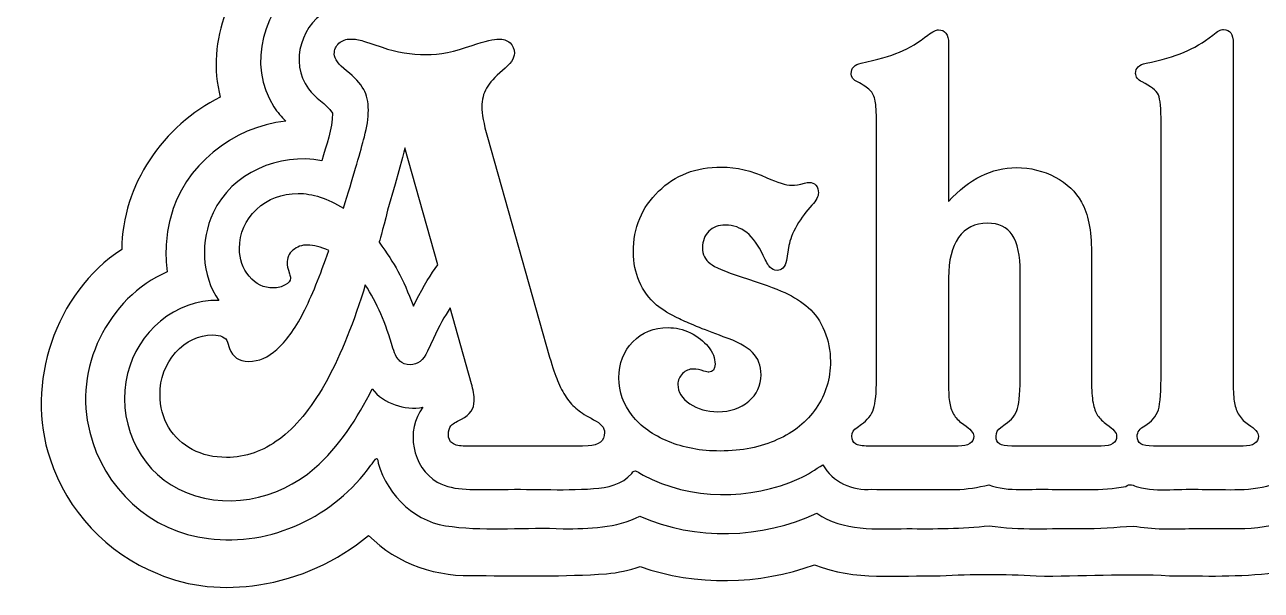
# Model space of a CAD drawing. Header units: millimetres. Extents: x -9 to 678, y 0 to 417.
# Drawn here: x 305.8 to 423.3, y 246.4 to 300.1 of the extents above; entities that cross this region are included whole.
import ezdxf

# ---------------------------------------------------------------- set-up
doc = ezdxf.new("R2010")
doc.units = ezdxf.units.MM
doc.layers.add('Ebene_1', color=7, linetype='CONTINUOUS')

msp = doc.modelspace()

# ---------------------------------------------------------------- linework, layer by layer
at = {"layer": 'Ebene_1', "color": 7}
for points in [[(337.954014, 298.52017), (339.732104, 297.93719)], [(393.54134, 298.31613), (393.54134, 283.30436)], [(420.59168, 298.31613), (420.59168, 266.07726)], [(386.691314, 266.4562), (386.691314, 267.30152), (386.691314, 290.85397)], [(413.74165, 267.09748), (413.74165, 290.73738)], [(349.730244, 289.39652), (355.647504, 268.52578)], [(345.008144, 277.27051), (341.889194, 288.3763)], [(341.655994, 287.47268), (340.956424, 284.93671), (340.256844, 282.45904)], [(336.059324, 282.66308), (336.234224, 283.18777)], [(378.383824, 279.107), (378.150634, 277.67869)], [(407.12481, 278.49477), (407.12481, 277.82434), (407.12481, 266.86429), (407.12481, 266.22301)], [(400.36222, 267.03918), (400.36222, 276.57093)], [(338.128964, 275.37582), (337.954064, 274.79283)], [(393.54134, 276.04624), (393.54134, 266.66024), (393.54134, 266.01896)], [(342.705364, 273.36453), (342.938554, 273.83091)], [(348.214484, 265.98986), (346.203204, 273.18969)], [(344.600004, 270.27478), (344.046174, 269.07967)], [(366.899094, 271.32419), (366.899094, 271.32409)], [(325.041024, 269.95409), (325.245074, 269.34196)], [(384.854924, 261.85065), (385.263004, 262.14214)], [(398.52583, 261.85065), (398.93392, 262.14214)], [(359.291134, 260.1017), (358.766454, 260.0726), (347.631504, 260.0726)], [(394.44496, 260.07255), (385.962584, 260.07255)], [(408.05758, 260.07255), (399.54605, 260.07255)], [(421.52445, 260.07255), (413.01292, 260.07255)]]:
    msp.add_lwpolyline(points, dxfattribs=at)
for points in [[(393.54134, 298.31613)], [(345.008144, 277.27051)], [(338.128914, 275.37587)], [(421.52445, 260.07255)]]:
    msp.add_lwpolyline(points, close=True, dxfattribs=at)
for points in [[(329.803984, 307.53392), (325.248603, 304.50753), (322.986938, 298.47526), (324.355253, 293.1912)], [(332.321839, 304.37978), (328.432853, 301.93082), (326.86446, 296.19335), (329.455348, 292.27819)], [(334.905934, 301.57915), (332.092044, 300.41953), (330.846724, 296.4671), (332.741724, 294.007)], [(391.58835, 299.10315), (392.035303, 299.433503), (392.36566, 299.59868), (392.57942, 299.59868)], [(392.57942, 299.59868), (393.2207, 299.59868), (393.54134, 299.171163), (393.54134, 298.31613)], [(418.66784, 299.10315), (419.075927, 299.452937), (419.406283, 299.62783), (419.65891, 299.62783)], [(419.65891, 299.62783), (420.280757, 299.62783), (420.59168, 299.190597), (420.59168, 298.31613)], [(335.622094, 298.31613), (335.933014, 298.588183), (336.302234, 298.72421), (336.729754, 298.72421)], [(336.729754, 298.72421), (337.137841, 298.72421), (337.545927, 298.656197), (337.954014, 298.52017)], [(348.272784, 298.11208), (349.535911, 298.520167), (350.381234, 298.72421), (350.808754, 298.72421)], [(350.808754, 298.72421), (351.236274, 298.72421), (351.595781, 298.607613), (351.887274, 298.37442)], [(388.877494, 297.47081), (389.829694, 297.87889), (390.733313, 298.423003), (391.58835, 299.10315)], [(415.92783, 297.47081), (416.821737, 297.840023), (417.735073, 298.384137), (418.66784, 299.10315)], [(335.184854, 297.29592), (335.184854, 297.723433), (335.330601, 298.063503), (335.622094, 298.31613)], [(336.350814, 295.69272), (335.573507, 296.295133), (335.184854, 296.829533), (335.184854, 297.29592)], [(339.732104, 297.93719), (341.111831, 297.47081), (342.501271, 297.23762), (343.900424, 297.23762)], [(343.900424, 297.23762), (345.163551, 297.23762), (346.621004, 297.529107), (348.272784, 298.11208)], [(352.295354, 297.38337), (352.295354, 296.89755), (351.916417, 296.343717), (351.158544, 295.72187)], [(351.887274, 298.37442), (352.159327, 298.102367), (352.295354, 297.772017), (352.295354, 297.38337)], [(385.233854, 296.42145), (386.769041, 296.751803), (387.983587, 297.10159), (388.877494, 297.47081)], [(412.31335, 296.42145), (413.75137, 296.712937), (414.956197, 297.062723), (415.92783, 297.47081)], [(384.301084, 295.43038), (384.301084, 295.974493), (384.612007, 296.30485), (385.233854, 296.42145)], [(411.32228, 295.45953), (411.32228, 295.98421), (411.652637, 296.30485), (412.31335, 296.42145)], [(337.983164, 293.94377), (337.652811, 294.526757), (337.108694, 295.10974), (336.350814, 295.69272)], [(351.158544, 295.72187), (350.439537, 295.119457), (349.934287, 294.565623), (349.642794, 294.06037)], [(384.884064, 294.64335), (384.495411, 294.818243), (384.301084, 295.080587), (384.301084, 295.43038)], [(411.93441, 294.64335), (411.526323, 294.85711), (411.32228, 295.12917), (411.32228, 295.45953)], [(332.741724, 294.007), (333.344604, 293.09098), (334.418904, 292.61473), (335.003594, 291.6888)], [(338.420404, 291.96164), (338.420404, 292.738947), (338.274657, 293.399657), (337.983164, 293.94377)], [(349.642794, 294.06037), (349.351301, 293.53569), (349.205554, 292.942993), (349.205554, 292.28228)], [(386.079184, 293.85633), (385.807124, 294.128383), (385.408751, 294.390723), (384.884064, 294.64335)], [(386.574714, 292.83611), (386.496981, 293.283063), (386.331804, 293.623137), (386.079184, 293.85633)], [(413.47931, 293.41909), (413.26555, 293.84661), (412.750583, 294.254697), (411.93441, 294.64335)], [(324.355253, 293.1912), (318.945192, 290.54779), (315.015214, 284.82468), (314.986112, 278.74003)], [(386.691314, 290.85397), (386.691314, 291.786743), (386.652447, 292.447457), (386.574714, 292.83611)], [(413.74165, 290.73738), (413.74165, 292.1171), (413.654203, 293.011003), (413.47931, 293.41909)], [(329.455348, 292.27819), (329.759777, 291.77251), (330.173562, 291.34512), (330.585511, 290.92685)], [(335.003594, 291.6888), (335.021694, 290.12288), (334.424504, 288.64597), (333.989704, 287.16918)], [(338.041464, 289.42567), (338.294091, 290.37787), (338.420404, 291.223193), (338.420404, 291.96164)], [(349.205554, 292.28228), (349.205554, 291.641), (349.380451, 290.67908), (349.730244, 289.39652)], [(330.585511, 290.92685), (325.554636, 290.38222), (320.850115, 286.70078), (319.622356, 281.70984)], [(336.234224, 283.18777), (337.089257, 285.986077), (337.691671, 288.065377), (338.041464, 289.42567)], [(333.989704, 287.16918), (329.990634, 287.94156), (325.404444, 286.02674), (323.683354, 282.21702)], [(341.889194, 288.3763), (341.830861, 288.143107), (341.753127, 287.8419), (341.655994, 287.47268)], [(365.995474, 284.26633), (367.550087, 285.801517), (369.541941, 286.56911), (371.971034, 286.56911)], [(371.971034, 286.56911), (373.389621, 286.56911), (374.827641, 286.229037), (376.285094, 285.54889)], [(376.285094, 285.54889), (377.315027, 285.082503), (378.102054, 284.84931), (378.646174, 284.84931)], [(393.54134, 283.30436), (395.504047, 285.44196), (397.65136, 286.51076), (399.98328, 286.51076)], [(399.98328, 286.51076), (401.32414, 286.51076), (402.55812, 286.209553), (403.68522, 285.60714)], [(403.68522, 285.60714), (404.812313, 285.004727), (405.638203, 284.217703), (406.16289, 283.24607)], [(378.646174, 284.84931), (378.976527, 284.84931), (379.384614, 284.90761), (379.870434, 285.02421)], [(379.870434, 285.02421), (380.045327, 285.082543), (380.191071, 285.11171), (380.307664, 285.11171)], [(380.307664, 285.11171), (380.560291, 285.11171), (380.774051, 285.02426), (380.948944, 284.84936)], [(380.948944, 284.84936), (381.104404, 284.6356), (381.182134, 284.392693), (381.182134, 284.12064)], [(327.810134, 282.54649), (328.878934, 283.55699), (330.190644, 284.06224), (331.745264, 284.06224)], [(331.745264, 284.06224), (333.105551, 284.06224), (334.543571, 283.595853), (336.059324, 282.66308)], [(363.605244, 278.49482), (363.605244, 280.807313), (364.401987, 282.73115), (365.995474, 284.26633)], [(381.182134, 284.12064), (381.182134, 283.79028), (380.978091, 283.401623), (380.570004, 282.95467)], [(406.16289, 283.24607), (406.80417, 282.138403), (407.12481, 280.554637), (407.12481, 278.49477)], [(323.683354, 282.21702), (322.431614, 279.60388), (322.545904, 276.29979), (324.214594, 273.89195)], [(326.177794, 278.84456), (326.177794, 280.28258), (326.721907, 281.516557), (327.810134, 282.54649)], [(340.256844, 282.45904), (339.732157, 280.457473), (339.460097, 279.446973), (339.440664, 279.42754)], [(380.570004, 282.95467), (380.045324, 282.391123), (379.569224, 281.749847), (379.141704, 281.03084)], [(319.622356, 281.70984), (319.180647, 280.05208), (319.080216, 278.3046), (319.322116, 276.60628)], [(372.349974, 281.05998), (371.689261, 281.05998), (371.164577, 280.865653), (370.775924, 280.477)], [(375.935304, 278.17423), (375.041397, 280.098063), (373.846287, 281.05998), (372.349974, 281.05998)], [(379.141704, 281.03084), (378.714184, 280.27296), (378.461557, 279.63168), (378.383824, 279.107)], [(397.24327, 281.23478), (396.057877, 281.23478), (395.14454, 280.77811), (394.50326, 279.86477)], [(399.60435, 280.12711), (399.099097, 280.865557), (398.31207, 281.23478), (397.24327, 281.23478)], [(370.775924, 280.477), (370.367837, 280.068913), (370.163794, 279.54423), (370.163794, 278.90295)], [(394.50326, 279.86477), (393.86198, 278.97087), (393.54134, 277.698027), (393.54134, 276.04624)], [(400.36222, 276.57093), (400.36222, 278.16441), (400.109597, 279.349803), (399.60435, 280.12711)], [(314.986112, 278.74003), (308.661497, 274.59566), (305.775475, 266.00087), (308.180637, 258.85162)], [(327.110564, 276.19199), (326.488717, 276.93043), (326.177794, 277.81462), (326.177794, 278.84456)], [(331.249774, 278.66966), (330.880554, 278.35874), (330.695944, 277.940937), (330.695944, 277.41625)], [(332.648934, 279.1652), (332.104821, 279.1652), (331.638434, 279.00002), (331.249774, 278.66966)], [(332.240844, 272.72325), (333.037584, 274.297297), (333.844044, 276.269717), (334.660224, 278.64051)], [(334.660224, 278.64051), (333.902344, 278.990303), (333.231914, 279.1652), (332.648934, 279.1652)], [(339.440664, 279.42754), (340.198544, 278.397607), (340.791244, 277.484267), (341.218764, 276.68752)], [(364.159084, 275.72565), (363.789857, 276.54183), (363.605244, 277.464887), (363.605244, 278.49482)], [(370.163794, 278.90295), (370.163794, 278.26167), (370.406701, 277.766137), (370.892514, 277.41635)], [(330.695944, 277.41625), (330.695944, 277.280223), (330.773674, 276.949867), (330.929134, 276.42518)], [(342.938554, 273.83091), (343.696434, 275.307797), (344.386297, 276.45433), (345.008144, 277.27051)], [(370.892514, 277.41635), (371.320034, 277.066563), (372.301387, 276.639043), (373.836574, 276.13379)], [(376.576584, 277.06656), (376.401691, 277.241453), (376.187931, 277.610677), (375.935304, 278.17423)], [(378.150634, 277.67869), (377.995174, 277.056843), (377.693967, 276.74592), (377.247014, 276.74592)], [(319.322116, 276.60628), (313.653682, 274.17537), (310.346, 267.3502), (311.962359, 261.39377)], [(329.384184, 275.08432), (328.490284, 275.08432), (327.732411, 275.453543), (327.110564, 276.19199)], [(330.929134, 276.42518), (330.987401, 276.250287), (331.016534, 276.11426), (331.016534, 276.0171)], [(341.218764, 276.68752), (341.724011, 275.754753), (342.219544, 274.64709), (342.705364, 273.36453)], [(373.836574, 276.13379), (375.740981, 275.531377), (377.120704, 275.035843), (377.975744, 274.64719)], [(377.247014, 276.74592), (376.974954, 276.74592), (376.751477, 276.8528), (376.576584, 277.06656)], [(330.521004, 275.37582), (330.210077, 275.181487), (329.831137, 275.08432), (329.384184, 275.08432)], [(331.016534, 276.0171), (331.016534, 275.764473), (330.851357, 275.550713), (330.521004, 275.37582)], [(340.752324, 269.37116), (340.091611, 271.703087), (339.217141, 273.704657), (338.128914, 275.37587)], [(365.791424, 273.45203), (365.091851, 274.073877), (364.547737, 274.83175), (364.159084, 275.72565)], [(324.214594, 273.89195), (320.138494, 274.07049), (316.445044, 270.83854), (315.546384, 266.95284)], [(337.954064, 274.79283), (336.826964, 271.236643), (335.602704, 268.29259), (334.281284, 265.96067)], [(377.975744, 274.64719), (378.869644, 274.239103), (379.617804, 273.763), (380.220224, 273.21888)], [(329.734024, 269.25451), (330.589064, 269.992957), (331.424671, 271.149203), (332.240844, 272.72325)], [(346.203204, 273.18969), (345.678517, 272.43181), (345.144117, 271.460173), (344.600004, 270.27478)], [(367.977604, 272.14032), (367.083704, 272.587273), (366.354977, 273.02451), (365.791424, 273.45203)], [(380.220224, 273.21888), (380.861497, 272.674767), (381.376464, 271.92661), (381.765124, 270.97441)], [(372.145924, 270.44967), (370.144357, 271.20755), (368.754917, 271.7711), (367.977604, 272.14032)], [(320.114834, 268.96302), (321.105901, 270.070687), (322.281581, 270.62452), (323.641874, 270.62452)], [(323.641874, 270.62452), (324.419181, 270.62452), (324.885564, 270.401043), (325.041024, 269.95409)], [(363.546954, 269.98334), (364.421421, 270.87724), (365.538801, 271.32419), (366.899094, 271.32419)], [(366.899094, 271.32409), (367.598674, 271.32409), (368.307967, 271.158913), (369.026974, 270.82856)], [(369.026974, 270.82856), (369.726554, 270.45934), (370.290104, 270.022103), (370.717624, 269.51685)], [(374.915084, 268.96307), (374.351537, 269.526617), (373.428484, 270.02215), (372.145924, 270.44967)], [(381.765124, 270.97441), (382.134344, 270.099937), (382.318954, 269.147733), (382.318954, 268.1178)], [(325.245074, 269.34196), (325.517127, 268.525787), (326.119541, 268.1177), (327.052314, 268.1177)], [(327.052314, 268.1177), (328.004514, 268.1177), (328.898417, 268.496637), (329.734024, 269.25451)], [(341.422754, 268.1469), (341.189561, 268.321793), (340.966084, 268.72988), (340.752324, 269.37116)], [(344.046174, 269.07967), (343.657521, 268.22463), (343.103687, 267.79711), (342.384674, 267.79711)], [(362.235244, 266.54375), (362.235244, 267.942903), (362.672481, 269.089433), (363.546954, 269.98334)], [(370.717624, 269.51685), (371.145144, 268.972737), (371.358904, 268.418907), (371.358904, 267.85536)], [(318.628234, 264.94045), (318.628234, 266.495063), (319.123767, 267.83592), (320.114834, 268.96302)], [(342.384674, 267.79711), (341.976587, 267.79711), (341.655947, 267.913707), (341.422754, 268.1469)], [(355.647504, 268.52578), (355.938991, 267.534713), (356.191614, 266.79627), (356.405374, 266.31045)], [(371.358904, 267.85536), (371.358904, 267.350107), (371.164577, 267.09748), (370.775924, 267.09748)], [(375.731264, 266.83519), (375.731264, 267.709663), (375.459204, 268.418957), (374.915084, 268.96307)], [(382.318954, 268.1178), (382.318954, 266.46602), (381.872001, 264.989133), (380.978094, 263.68714)], [(315.546384, 266.95284), (314.451244, 262.76969), (316.469544, 257.91422), (320.401904, 255.99537)], [(368.269104, 266.95178), (367.977611, 266.660293), (367.831864, 266.320223), (367.831864, 265.93157)], [(369.289314, 267.38902), (368.900661, 267.38902), (368.560591, 267.243273), (368.269104, 266.95178)], [(370.309534, 267.18498), (369.959747, 267.321007), (369.619674, 267.38902), (369.289314, 267.38902)], [(370.775924, 267.09748), (370.678757, 267.09748), (370.523294, 267.126647), (370.309534, 267.18498)], [(374.565304, 264.32837), (375.342611, 264.989083), (375.731264, 265.82469), (375.731264, 266.83519)], [(400.09988, 263.65789), (400.274773, 264.24087), (400.36222, 265.367967), (400.36222, 267.03918)], [(413.47931, 263.51214), (413.654203, 264.133987), (413.74165, 265.3291), (413.74165, 267.09748)], [(334.281284, 265.96067), (332.920991, 263.589877), (331.482971, 261.850647), (329.967224, 260.74298)], [(348.476834, 264.35752), (348.476834, 264.901633), (348.389384, 265.445747), (348.214484, 265.98986)], [(356.405374, 266.31045), (356.638567, 265.688603), (356.910627, 265.154207), (357.221554, 264.70726)], [(363.488654, 262.98756), (362.653047, 264.017493), (362.235244, 265.20289), (362.235244, 266.54375)], [(367.831864, 265.93157), (367.831864, 265.212557), (368.210801, 264.600423), (368.968674, 264.09517)], [(386.428974, 263.59959), (386.603867, 264.163137), (386.691314, 265.11534), (386.691314, 266.4562)], [(393.54134, 266.01896), (393.54134, 265.16392), (393.580207, 264.542073), (393.65794, 264.15342)], [(407.12481, 266.22301), (407.12481, 265.406837), (407.17339, 264.72669), (407.27055, 264.18257)], [(420.59168, 266.07726), (420.59168, 265.22222), (420.630547, 264.590657), (420.70828, 264.18257)], [(319.444404, 261.8798), (318.900291, 262.7737), (318.628234, 263.793917), (318.628234, 264.94045)], [(333.309124, 257.96217), (335.634644, 260.055), (337.408374, 262.70194), (338.777014, 265.50125)], [(338.777014, 265.50125), (339.918924, 264.11324), (341.847144, 263.42274), (343.599454, 263.76647)], [(347.281714, 262.63772), (348.078461, 263.045807), (348.476834, 263.619073), (348.476834, 264.35752)], [(357.221554, 264.70726), (357.532474, 264.240873), (357.891977, 263.852217), (358.300064, 263.54129)], [(343.599454, 263.76647), (341.925184, 261.57483), (342.579004, 258.048), (344.974044, 256.65528)], [(358.300064, 263.54129), (358.649857, 263.249803), (359.155111, 262.929163), (359.815824, 262.57937)], [(368.968674, 264.09517), (369.707121, 263.589923), (370.591311, 263.3373), (371.621244, 263.3373)], [(371.621244, 263.3373), (372.806637, 263.3373), (373.787991, 263.667657), (374.565304, 264.32837)], [(380.978094, 263.68714), (380.084187, 262.385147), (378.850211, 261.38436), (377.276164, 260.68478)], [(385.263004, 262.14214), (385.826557, 262.530793), (386.215214, 263.01661), (386.428974, 263.59959)], [(393.65794, 264.15342), (393.735667, 263.706467), (393.88141, 263.317813), (394.09517, 262.98746)], [(398.93392, 262.14214), (399.536333, 262.550227), (399.924987, 263.055477), (400.09988, 263.65789)], [(407.27055, 264.18257), (407.367717, 263.677323), (407.513463, 263.278953), (407.70779, 262.98746)], [(412.19675, 261.99639), (412.83803, 262.385043), (413.26555, 262.890293), (413.47931, 263.51214)], [(420.70828, 264.18257), (420.786013, 263.735617), (420.931757, 263.346963), (421.14551, 263.01661)], [(346.028304, 261.20942), (346.028304, 261.52034), (346.106037, 261.78268), (346.261504, 261.99644)], [(346.261504, 261.99644), (346.378097, 262.1519), (346.718167, 262.36566), (347.281714, 262.63772)], [(359.815824, 262.57937), (360.515397, 262.229583), (360.865184, 261.821497), (360.865184, 261.35511)], [(366.928244, 260.50989), (365.451357, 261.112303), (364.304827, 261.938193), (363.488654, 262.98756)], [(394.09517, 262.98746), (394.30893, 262.657107), (394.610137, 262.365617), (394.99879, 262.11299)], [(394.99879, 262.11299), (395.620637, 261.704903), (395.93156, 261.33568), (395.93156, 261.00532)], [(407.70779, 262.98746), (407.92155, 262.676533), (408.21304, 262.385043), (408.58226, 262.11299)], [(408.58226, 262.11299), (409.204107, 261.704903), (409.51503, 261.33568), (409.51503, 261.00532)], [(411.46802, 261.00532), (411.46802, 261.413407), (411.71093, 261.743763), (412.19675, 261.99639)], [(421.14551, 263.01661), (421.378703, 262.64739), (421.679913, 262.346183), (422.04914, 262.11299)], [(422.04914, 262.11299), (422.670987, 261.724337), (422.98191, 261.355113), (422.98191, 261.00532)], [(311.962359, 261.39377), (313.189457, 256.1651), (317.822451, 251.83489), (323.220586, 251.30653)], [(321.688884, 259.75191), (320.775544, 260.218297), (320.027384, 260.927593), (319.444404, 261.8798)], [(346.407244, 260.33494), (346.154617, 260.50984), (346.028304, 260.801333), (346.028304, 261.20942)], [(360.865184, 261.35511), (360.865184, 260.55837), (360.340501, 260.140567), (359.291134, 260.1017)], [(384.359384, 261.00532), (384.359384, 261.355113), (384.524564, 261.63689), (384.854924, 261.85065)], [(384.709174, 260.2766), (384.475981, 260.43206), (384.359384, 260.674967), (384.359384, 261.00532)], [(395.93156, 261.00532), (395.93156, 260.383473), (395.436027, 260.07255), (394.44496, 260.07255)], [(398.05945, 261.00532), (398.05945, 261.374547), (398.21491, 261.656323), (398.52583, 261.85065)], [(398.38009, 260.2766), (398.16633, 260.43206), (398.05945, 260.674967), (398.05945, 261.00532)], [(409.51503, 261.00532), (409.51503, 260.383473), (409.029213, 260.07255), (408.05758, 260.07255)], [(411.81781, 260.2766), (411.584617, 260.43206), (411.46802, 260.674967), (411.46802, 261.00532)], [(422.98191, 261.00532), (422.98191, 260.383473), (422.49609, 260.07255), (421.52445, 260.07255)], [(324.953574, 258.99404), (323.748747, 258.99404), (322.660517, 259.246663), (321.688884, 259.75191)], [(329.967224, 260.74298), (328.432037, 259.57702), (326.760821, 258.99404), (324.953574, 258.99404)], [(347.631504, 260.0726), (347.087391, 260.0726), (346.679304, 260.160047), (346.407244, 260.33494)], [(371.854434, 259.60627), (370.008327, 259.60627), (368.366264, 259.907477), (366.928244, 260.50989)], [(377.276164, 260.68478), (375.721544, 259.965773), (373.914301, 259.60627), (371.854434, 259.60627)], [(385.962584, 260.07255), (385.321304, 260.07255), (384.903501, 260.140567), (384.709174, 260.2766)], [(399.54605, 260.07255), (398.96307, 260.07255), (398.574417, 260.140567), (398.38009, 260.2766)], [(413.01292, 260.07255), (412.42994, 260.07255), (412.03157, 260.140567), (411.81781, 260.2766)], [(308.180637, 258.85162), (309.762949, 253.95166), (313.607889, 249.88657), (318.374768, 247.96093)], [(338.671323, 258.26063), (338.964992, 258.59823), (339.312715, 259.38989), (339.356035, 258.4601)], [(339.356035, 258.4601), (340.236974, 255.31683), (343.041135, 252.65275), (346.374212, 252.43463)], [(320.401904, 255.99537), (324.575564, 253.87567), (329.862064, 254.93297), (333.309124, 257.96217)], [(323.220586, 251.30653), (329.14274, 250.49553), (335.251786, 253.42456), (338.671323, 258.26063)], [(359.821724, 256.03414), (361.144694, 256.12094), (362.536804, 256.42911), (363.455604, 257.46145)], [(363.455604, 257.46145), (363.725304, 258.03006), (364.132134, 257.48325), (364.519104, 257.32812)], [(364.519104, 257.32812), (369.048854, 254.90942), (374.697424, 254.92719), (379.353344, 256.98757)], [(379.353344, 256.98757), (380.136264, 257.33707), (380.922384, 257.88898), (381.597134, 258.29602)], [(381.597134, 258.29602), (382.508074, 256.67078), (384.425174, 255.83626), (386.243364, 255.97058)], [(344.974044, 256.65528), (346.678904, 255.72688), (348.692604, 256.01099), (350.557684, 255.94214)], [(394.22737, 255.95348), (395.28504, 255.94848), (396.35228, 256.17179), (397.35741, 256.39118)], [(397.35741, 256.39118), (399.28445, 255.67359), (401.38731, 256.06845), (403.39528, 255.95451)], [(403.39528, 255.95451), (405.72013, 255.98651), (408.08839, 255.77995), (410.37832, 256.247)], [(410.37832, 256.247), (410.75112, 256.57285), (411.10701, 256.3141), (411.50848, 256.1964)], [(411.50848, 256.1964), (413.51465, 255.66241), (415.60319, 256.09276), (417.64609, 255.95662)], [(417.64609, 255.95662), (419.96952, 255.98982), (422.4067, 255.70381), (424.62551, 256.53436)], [(350.557684, 255.94214), (353.645004, 256.0462), (356.739274, 255.81221), (359.821724, 256.03414)], [(386.243364, 255.97058), (388.904354, 255.93648), (391.56658, 255.96008), (394.22737, 255.95348)], [(356.937391, 252.22896), (359.398159, 252.21846), (361.973513, 252.29356), (364.2186, 253.42113)], [(364.2186, 253.42113), (369.506965, 251.07121), (375.795115, 251.27598), (381.023259, 253.69036)], [(381.023259, 253.69036), (383.526177, 251.9648), (386.704125, 252.21164), (389.591212, 252.23929)], [(416.73271, 252.25221), (419.98064, 252.34951), (423.45039, 251.81142), (426.46235, 253.34103)], [(328.022206, 246.90564), (331.842938, 247.46108), (335.478777, 249.13535), (338.445097, 251.59745)], [(338.445097, 251.59745), (341.111668, 248.83748), (345.060313, 247.5805), (348.844655, 247.79505)], [(346.374212, 252.43463), (349.878528, 251.97852), (353.418745, 252.40883), (356.937391, 252.22896)], [(389.591212, 252.23929), (392.20231, 252.20129), (394.8249, 252.23529), (397.41864, 252.51008)], [(397.41864, 252.51008), (400.31181, 252.06239), (403.24987, 252.2984), (406.16436, 252.23722)], [(406.16436, 252.23722), (407.80587, 252.20812), (409.44843, 252.3927), (411.07672, 252.48475)], [(411.07672, 252.48475), (412.94738, 252.16072), (414.84279, 252.17313), (416.73271, 252.25221)], [(318.374768, 247.96093), (321.403069, 246.66686), (324.786382, 246.38568), (328.022206, 246.90564)], [(348.844655, 247.79505), (352.915024, 247.71835), (356.995867, 247.69045), (361.059011, 247.94363)], [(361.059011, 247.94363), (362.14054, 248.06317), (363.213873, 248.28172), (364.243925, 248.63456)], [(364.243925, 248.63456), (369.568069, 246.77286), (375.525944, 246.8834), (380.816191, 248.80839)], [(380.816191, 248.80839), (384.602951, 247.25706), (388.772916, 247.82473), (392.75463, 247.76342)], [(392.75463, 247.76342), (395.79403, 247.91192), (398.84038, 247.95297), (401.87704, 247.74542)], [(401.87704, 247.74542), (406.09764, 247.67132), (410.35792, 248.03799), (414.54429, 247.75902)], [(414.54429, 247.75902), (417.86642, 247.75702), (421.21399, 247.61748), (424.51345, 248.06622)]]:
    msp.add_open_spline(points, degree=3, dxfattribs=at)

doc.saveas('drawing.dxf')
